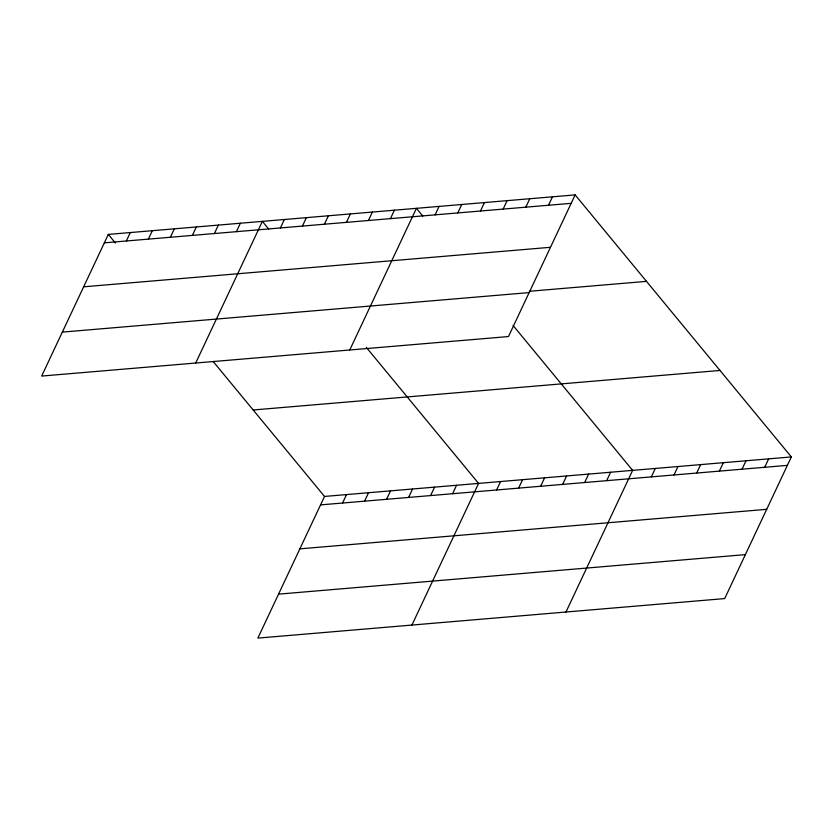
<?xml version="1.0" encoding="UTF-8"?>
<svg xmlns="http://www.w3.org/2000/svg" width="833" height="833" viewBox="0 0 833 833"><rect width="100%" height="100%" fill="white"/><g stroke="black" fill="none" stroke-linecap="round" stroke-linejoin="round"><path stroke-width="1.25" d="M575.134 194.891L108.311 234.417L41.65 376.068L508.474 336.553L575.134 194.891L791.35 456.932L724.689 598.583L257.866 638.109L324.526 496.447L791.35 456.932M126.345 240.987L130.312 232.553M148.347 239.123L152.324 230.689M170.359 237.259L174.326 228.825M192.371 235.406L196.338 226.961M214.373 233.542L218.35 225.097M236.385 231.678L240.352 223.234M195.703 363.032L262.364 221.37L268.705 229.054M280.398 227.95L284.365 219.506M302.4 226.087L306.377 217.642M324.412 224.223L328.379 215.778M346.424 222.359L350.391 213.925M368.425 220.495L372.393 212.061M390.438 218.631L394.405 210.197M349.756 349.985L416.417 208.333L422.758 216.018M435.118 214.852L439.085 206.407M457.786 212.925L461.763 204.491M342.561 503.028L346.528 494.594M480.464 211.009L484.431 202.575M364.573 501.164L368.54 492.73M503.142 209.093L507.11 200.649M386.574 499.3L390.552 490.866M525.81 207.167L529.788 198.733M408.587 497.436L412.554 489.002M548.489 205.251L552.456 196.817M430.588 495.573L434.566 487.138M452.6 493.709L456.567 485.275M411.919 625.062L478.579 483.411L366.385 347.444M496.614 489.981L500.581 481.547M518.626 488.117L522.593 479.683M540.627 486.264L544.595 477.819M562.639 484.4L566.607 475.955M584.641 482.536L588.619 474.092M606.653 480.672L610.62 472.228M565.971 612.026L632.632 470.364L513.086 325.495M651.333 476.882L655.3 468.448M674.012 474.966L677.979 466.532M696.68 473.05L700.657 464.606M719.358 471.124L723.325 462.69M742.026 469.208L746.004 460.774M764.704 467.292L768.672 458.848M104.333 242.851L571.167 203.335M83.654 286.812L550.478 247.297M529.33 291.279L646.481 281.367M62.34 332.107L529.163 292.591M253.17 409.982L720.004 370.456M320.549 504.892L787.383 465.366M299.87 548.853L766.693 509.327M278.555 594.148L745.379 554.622M108.311 234.417L115.443 243.059M213.144 361.47L324.526 496.447"/></g></svg>
